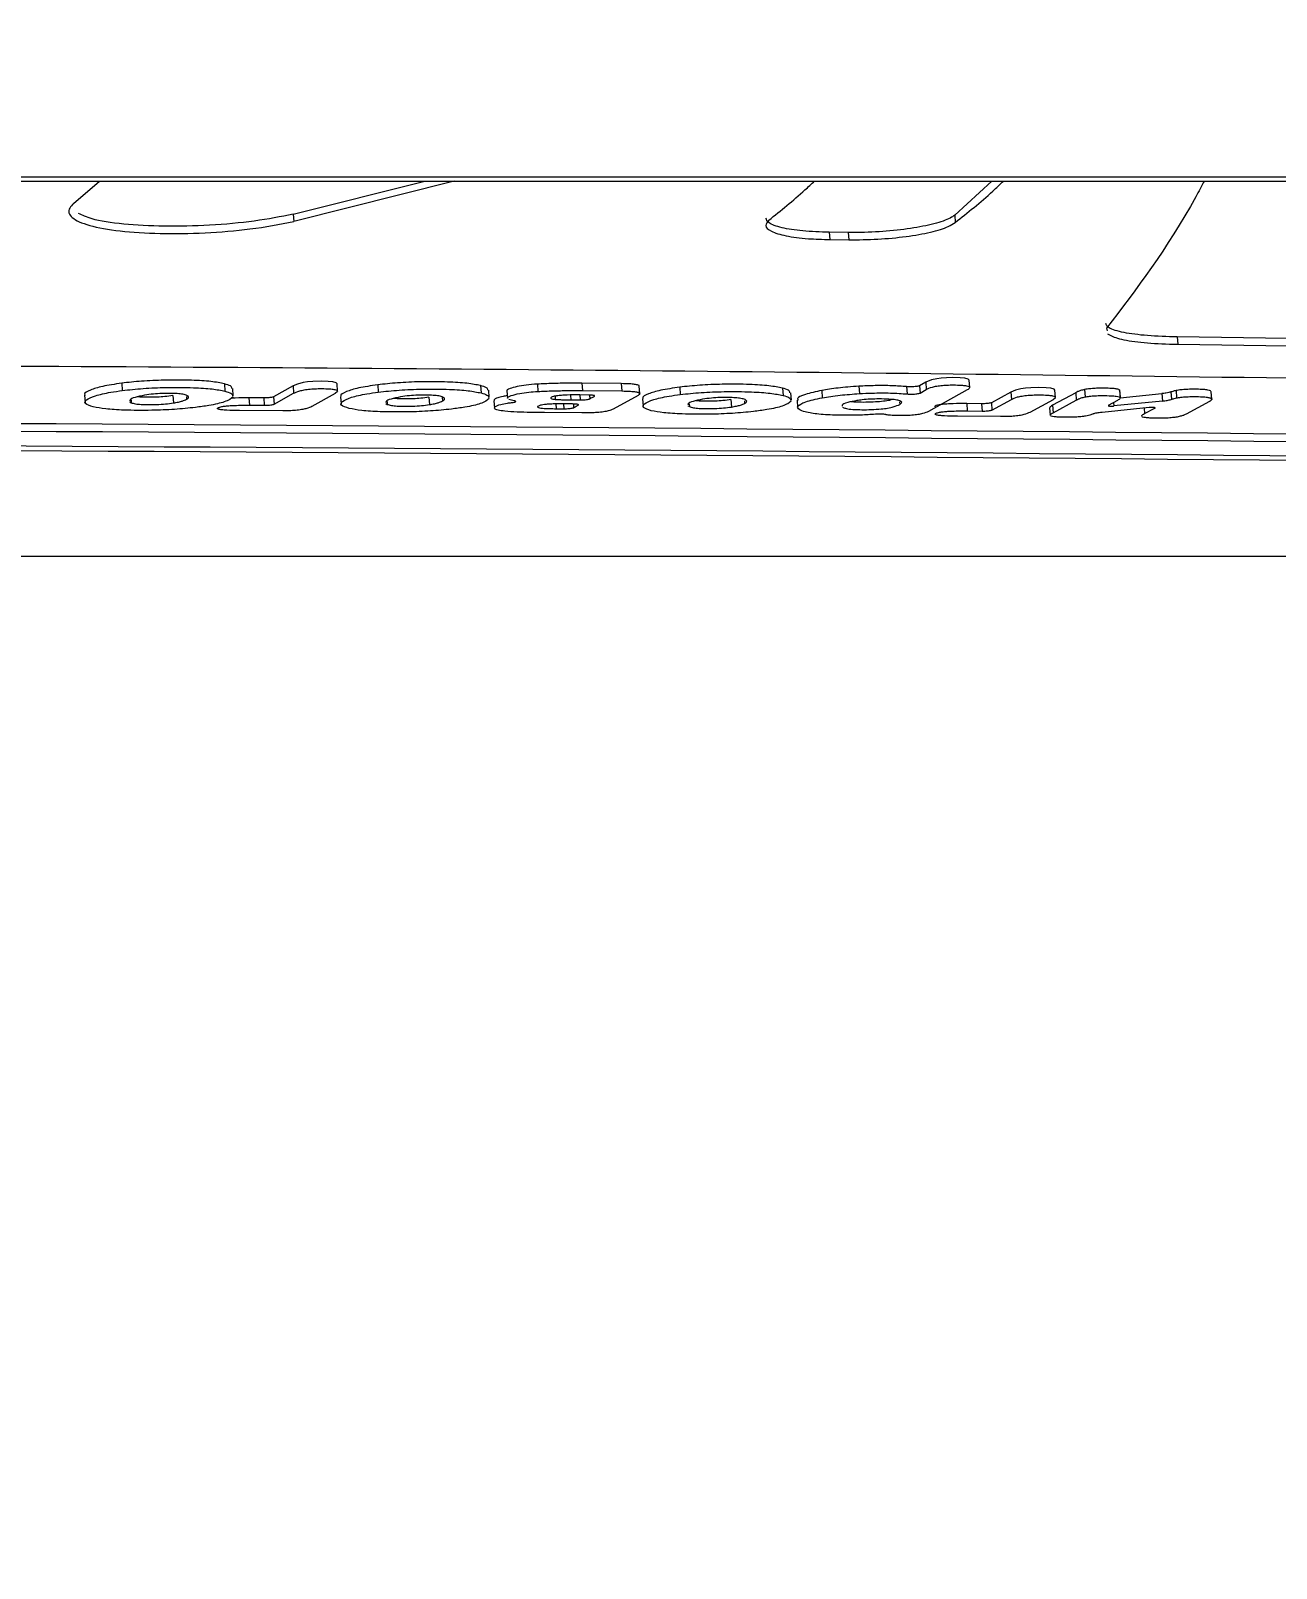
# Model space of a CAD drawing. Header units: millimetres. Extents: x -8327 to 9087, y -6583 to 5996.
# Drawn here: x 5978.94 to 6011.93, y -180.87 to -140.16 of the extents above; entities that cross this region are included whole.
import ezdxf

# ---------------------------------------------------------------- set-up
doc = ezdxf.new("R2010")
doc.units = ezdxf.units.MM
for name, color, linetype in [('DIKOM_ОБЪЕКТ', 7, 'Continuous'), ('DIKOM_РАЗМЕР_ЗОНА', 7, 'Continuous'), ('DIKOM_РАЗМЕР_ОБЪЕКТА', 7, 'Continuous')]:
    doc.layers.add(name, color=color, linetype=linetype)
doc.styles.add('style1', font='arial.ttf', dxfattribs={"width": 0.8})
doc.dimstyles.new('1-50', dxfattribs={"dimtxt": 300, "dimasz": 200, "dimexe": 100, "dimexo": 0, "dimgap": 100, "dimtad": 1, "dimtxsty": 'style1', "dimcen": 200, "dimclrd": 7, "dimclre": 7, "dimclrt": 7, "dimadec": 1, "dimazin": 2, "dimtfac": 1, "dimtmove": 0, "dimatfit": 2, "dimfxl": 0, "dimlwd": 25, "dimlwe": 18, "dimarcsym": 0})

# ---------------------------------------------------------------- blocks, each defined once
blk = doc.blocks.new('*D9')
at = {"layer": 'Defpoints', "color": 0, "transparency": 16777216}
for p in [(7087.366, 843.902), (-4957.594, 227.929), (7087.366, -4838.641)]:
    blk.add_point(p, dxfattribs=at)
at = {"layer": 'DIKOM_РАЗМЕР_ОБЪЕКТА', "color": 7, "lineweight": 18, "transparency": 16777216}
for p, q in [((7087.366, 843.902), (7087.366, -4938.641)), ((-4957.594, 227.929), (-4957.594, -4938.641))]:
    blk.add_line(p, q, dxfattribs=at)
at = {"layer": 'DIKOM_РАЗМЕР_ОБЪЕКТА', "color": 7, "lineweight": 25, "transparency": 16777216}
blk.add_line((-4757.594, -4838.641), (6887.366, -4838.641), dxfattribs=at)
at = {"layer": 'DIKOM_РАЗМЕР_ОБЪЕКТА', "color": 7, "transparency": 16777216}
for points in [[(-4757.594, -4805.308), (-4757.594, -4871.975), (-4957.594, -4838.641)], [(6887.366, -4805.308), (6887.366, -4871.975), (7087.366, -4838.641)]]:
    blk.add_solid(points, dxfattribs=at)
at = {"layer": 'DIKOM_РАЗМЕР_ОБЪЕКТА', "color": 7, "transparency": 16777216, "insert": (4098.945, -4585.469), "char_height": 300, "attachment_point": 5, "style": 'style1'}
blk.add_mtext('12040', dxfattribs=at)
blk = doc.blocks.new('*D12')
at = {"layer": 'Defpoints', "color": 0, "transparency": 16777216}
for p in [(-6501.585, 227.929), (9087.366, 227.928), (9087.366, -6483.303)]:
    blk.add_point(p, dxfattribs=at)
at = {"layer": 'DIKOM_РАЗМЕР_ЗОНА', "color": 7, "lineweight": 18, "transparency": 16777216}
for p, q in [((-6501.585, 227.929), (-6501.585, -6583.303)), ((9087.366, 227.928), (9087.366, -6583.303))]:
    blk.add_line(p, q, dxfattribs=at)
at = {"layer": 'DIKOM_РАЗМЕР_ЗОНА', "color": 7, "lineweight": 25, "transparency": 16777216}
blk.add_line((-6301.585, -6483.303), (8887.366, -6483.303), dxfattribs=at)
at = {"layer": 'DIKOM_РАЗМЕР_ЗОНА', "color": 7, "transparency": 16777216}
for points in [[(-6301.585, -6449.97), (-6301.585, -6516.637), (-6501.585, -6483.303)], [(8887.366, -6449.97), (8887.366, -6516.637), (9087.366, -6483.303)]]:
    blk.add_solid(points, dxfattribs=at)
at = {"layer": 'DIKOM_РАЗМЕР_ЗОНА', "color": 7, "transparency": 16777216, "insert": (2981.198, -6230.131), "char_height": 300, "attachment_point": 5, "style": 'style1'}
blk.add_mtext('15500', dxfattribs=at)

msp = doc.modelspace()

# ---------------------------------------------------------------- linework, layer by layer
at = {"layer": 'DIKOM_ОБЪЕКТ', "color": 7, "linetype": 'Continuous', "lineweight": 15}
for p, q in [((5959.752, -144.023), (6024.893, -144.023)), ((5959.603, -144.137), (6024.794, -144.137)), ((5980.074, -144.733), (5980.763, -144.137)), ((5985.891, -145.017), (5989.375, -144.137)), ((5990.155, -144.137), (5985.905, -145.21)), ((6004.396, -144.137), (6003.415, -145.043)), ((5985.891, -145.017), (5985.905, -145.21)), ((6003.415, -145.043), (6003.429, -145.236)), ((6000.595, -145.501), (6000.094, -145.495)), ((6000.094, -145.495), (6000.108, -145.688)), ((6000.108, -145.688), (6000.609, -145.694)), ((6000.595, -145.501), (6000.609, -145.694)), ((6007.439, -148.035), (6007.451, -148.102)), ((6020.381, -148.42), (6009.313, -148.266)), ((6009.313, -148.266), (6009.327, -148.46)), ((6009.327, -148.46), (6020.395, -148.614)), ((6003.812, -149.607), (6003.798, -149.413)), ((5980.364, -149.807), (5980.378, -150.001)), ((5981.35, -149.491), (5981.364, -149.685)), ((5982.705, -149.82), (5982.718, -150.015)), ((5984.072, -149.508), (5984.085, -149.703)), ((5984.304, -149.824), (5984.29, -149.629)), ((5985.89, -149.564), (5985.371, -149.853)), ((5985.386, -150.047), (5985.904, -149.759)), ((5985.89, -149.564), (5985.904, -149.759)), ((5987.005, -149.766), (5986.39, -150.107)), ((5987.068, -149.713), (5987.005, -149.766)), ((5987.069, -149.702), (5987.055, -149.508)), ((5988.132, -149.534), (5988.146, -149.728)), ((5990.854, -149.555), (5990.868, -149.749)), ((5991.086, -149.87), (5991.072, -149.675)), ((5991.552, -149.696), (5991.566, -149.89)), ((5992.36, -149.515), (5992.373, -149.71)), ((5993.239, -149.805), (5993.248, -149.932)), ((5993.723, -149.804), (5993.481, -149.802)), ((5993.481, -149.802), (5993.491, -149.934)), ((5994.582, -149.503), (5993.542, -149.494)), ((5993.542, -149.494), (5993.556, -149.689)), ((5993.556, -149.689), (5994.596, -149.697)), ((5993.742, -149.804), (5993.749, -149.904)), ((5993.869, -149.826), (5993.87, -149.837)), ((5995.027, -149.815), (5994.366, -150.179)), ((5994.582, -149.503), (5994.596, -149.697)), ((5995.075, -149.766), (5995.061, -149.572)), ((5996.133, -149.597), (5996.147, -149.791)), ((5998.855, -149.622), (5998.869, -149.816)), ((5999.088, -149.937), (5999.074, -149.742)), ((5999.894, -149.683), (5999.908, -149.878)), ((6000.878, -149.573), (6000.892, -149.767)), ((6002.141, -149.582), (6002.155, -149.777)), ((6002.651, -149.464), (6002.486, -149.557)), ((6002.486, -149.557), (6002.5, -149.752)), ((6002.5, -149.752), (6002.664, -149.658)), ((6002.651, -149.464), (6002.664, -149.658)), ((6003.749, -149.671), (6002.721, -150.239)), ((6004.905, -149.725), (6004.386, -150.008)), ((6004.905, -149.725), (6004.919, -149.92)), ((6006.623, -149.743), (6006.007, -150.077)), ((6006.085, -149.868), (6006.071, -149.674)), ((6006.623, -149.743), (6006.636, -149.938)), ((6006.858, -149.659), (6006.872, -149.854)), ((6007.785, -149.683), (6007.783, -149.669)), ((6007.783, -149.669), (6007.797, -149.864)), ((6007.805, -149.877), (6007.791, -149.683)), ((6007.799, -149.882), (6008.903, -149.768)), ((6008.903, -149.768), (6008.917, -149.963)), ((6009.145, -149.724), (6009.159, -149.918)), ((6009.279, -149.686), (6009.292, -149.88)), ((6010.226, -149.915), (6010.212, -149.72)), ((5981.564, -149.986), (5981.603, -150.009)), ((5981.597, -149.931), (5981.603, -150.009)), ((5983.062, -149.845), (5983.067, -149.918)), ((5984.298, -149.851), (5984.214, -149.923)), ((5985.614, -150.223), (5984.471, -150.216)), ((5985.113, -149.882), (5984.72, -149.879)), ((5984.72, -149.879), (5984.734, -150.074)), ((5984.734, -150.074), (5985.127, -150.076)), ((5985.113, -149.882), (5985.127, -150.076)), ((5985.371, -149.853), (5985.386, -150.047)), ((5987.146, -149.848), (5987.16, -150.042)), ((5988.346, -150.029), (5988.385, -150.051)), ((5988.379, -149.973), (5988.385, -150.051)), ((5989.487, -149.864), (5989.5, -150.059)), ((5989.842, -149.867), (5989.849, -149.962)), ((5991.08, -149.898), (5990.996, -149.969)), ((5991.207, -149.956), (5991.221, -150.15)), ((5991.75, -149.959), (5991.604, -149.923)), ((5992.828, -149.835), (5992.834, -149.919)), ((5992.852, -150.041), (5992.861, -150.167)), ((5992.861, -150.167), (5993.061, -150.168)), ((5993.294, -150.042), (5993.052, -150.04)), ((5993.052, -150.04), (5993.061, -150.168)), ((5993.248, -149.932), (5993.491, -149.934)), ((5993.313, -150.043), (5993.32, -150.14)), ((5993.44, -150.063), (5993.441, -150.074)), ((5995.147, -149.907), (5995.16, -150.102)), ((5996.348, -150.09), (5996.386, -150.112)), ((5996.38, -150.035), (5996.386, -150.112)), ((5997.488, -149.927), (5997.502, -150.122)), ((5997.846, -149.954), (5997.851, -150.027)), ((5999.082, -149.964), (5998.998, -150.035)), ((5999.24, -149.944), (5999.254, -150.137)), ((6000.442, -150.125), (6000.478, -150.142)), ((6001.955, -149.988), (6001.96, -150.052)), ((6004.127, -150.036), (6003.734, -150.032)), ((6003.734, -150.032), (6003.749, -150.226)), ((6003.749, -150.226), (6004.141, -150.23)), ((6004.127, -150.036), (6004.141, -150.23)), ((6004.386, -150.008), (6004.4, -150.202)), ((6004.4, -150.202), (6004.919, -149.92)), ((6006.02, -149.931), (6005.405, -150.265)), ((6005.927, -150.146), (6005.941, -150.34)), ((6006.007, -150.077), (6006.021, -150.272)), ((6006.083, -149.879), (6006.02, -149.931)), ((6006.021, -150.272), (6006.636, -149.938)), ((6008.571, -150.137), (6007.318, -150.263)), ((6007.725, -149.95), (6007.484, -150.082)), ((6007.621, -150.007), (6007.628, -150.095)), ((6008.917, -149.963), (6007.628, -150.095)), ((6007.797, -149.864), (6007.799, -149.878)), ((6008.434, -150.151), (6008.444, -150.297)), ((6008.444, -150.297), (6008.72, -150.15)), ((6008.72, -150.143), (6008.72, -150.15)), ((6010.162, -149.977), (6009.547, -150.309)), ((5993.54, -150.279), (5992.547, -150.271)), ((6004.629, -150.377), (6003.486, -150.365)), ((5854.994, -154.072), (6093.039, -154.072))]:
    msp.add_line(p, q, dxfattribs=at)
at = {"layer": 'DIKOM_ОБЪЕКТ', "color": 7, "linetype": 'Continuous', "lineweight": 15, "flags": 128}
for points in [[(6003.797, -149.413), (6003.798, -149.412), (6003.772, -149.384), (6003.686, -149.361), (6003.56, -149.348), (6003.365, -149.343), (6003.195, -149.346), (6003.056, -149.356), (6002.938, -149.372), (6002.798, -149.403), (6002.651, -149.464), (6002.651, -149.464)], [(5987.055, -149.508), (5987.055, -149.507), (5987.03, -149.48), (5986.945, -149.457), (5986.821, -149.445), (5986.63, -149.441), (5986.416, -149.447), (5986.274, -149.459), (5986.156, -149.477), (5986.009, -149.513), (5985.89, -149.564), (5985.89, -149.564)], [(6006.07, -149.674), (6006.07, -149.673), (6006.046, -149.647), (6005.961, -149.624), (6005.836, -149.612), (6005.646, -149.606), (6005.432, -149.611), (6005.29, -149.623), (6005.171, -149.64), (6005.025, -149.675), (6004.905, -149.725), (6004.905, -149.725)]]:
    msp.add_lwpolyline(points, dxfattribs=at)
at = {"layer": 'DIKOM_ОБЪЕКТ', "color": 7, "linetype": 'Continuous', "lineweight": 15}
for points, knots in [([(5998.491, -145.176), (5998.811, -144.918), (5999.217, -144.591), (5999.619, -144.216), (5999.703, -144.137)], [0, 0, 0, 0, 0.789872, 1, 1, 1, 1]), ([(6003.429, -145.236), (6003.761, -144.972), (6004.189, -144.632), (6004.612, -144.228), (6004.706, -144.137)], [0, 0, 0, 0, 0.7770383, 1, 1, 1, 1]), ([(6010.028, -144.137), (6009.953, -144.277), (6009.108, -145.847), (6008.234, -146.992), (6007.439, -148.035)], [0, 0, 0, 0, 0.088822, 1, 1, 1, 1]), ([(5980.074, -144.733), (5980.035, -144.773), (5979.908, -144.902), (5979.976, -145.111), (5980.444, -145.324), (5981.267, -145.472), (5982.346, -145.54), (5983.554, -145.521), (5984.827, -145.419), (5985.533, -145.282), (5985.905, -145.21)], [0, 0, 0, 0, 0.059756, 0.192139, 0.32451, 0.4568, 0.588907, 0.720943, 0.852949, 1, 1, 1, 1]), ([(5985.891, -145.017), (5985.56, -145.082), (5984.897, -145.212), (5983.679, -145.32), (5982.459, -145.349), (5981.37, -145.289), (5980.562, -145.168), (5980.31, -145.046), (5980.205, -144.995)], [0, 0, 0, 0, 0.1752281, 0.3504584, 0.5255924, 0.7005213, 0.8753585, 1, 1, 1, 1]), ([(5998.491, -145.176), (5998.451, -145.224), (5998.365, -145.327), (5998.522, -145.473), (5998.917, -145.594), (5999.475, -145.67), (5999.913, -145.682), (6000.108, -145.688)], [0, 0, 0, 0, 0.184219, 0.399205, 0.614023, 0.828486, 1, 1, 1, 1]), ([(6000.094, -145.495), (5999.851, -145.487), (5999.366, -145.47), (5998.812, -145.38), (5998.458, -145.26), (5998.429, -145.162), (5998.416, -145.118)], [0, 0, 0, 0, 0.260782, 0.521551, 0.782418, 1, 1, 1, 1]), ([(6003.415, -145.043), (6003.389, -145.062), (6003.287, -145.135), (6002.962, -145.258), (6002.354, -145.388), (6001.613, -145.474), (6001.003, -145.503), (6000.674, -145.501), (6000.595, -145.501)], [0, 0, 0, 0, 0.073204, 0.288004, 0.502989, 0.718021, 0.932627, 1, 1, 1, 1]), ([(6000.609, -145.694), (6000.865, -145.692), (6001.377, -145.687), (6002.145, -145.613), (6002.799, -145.497), (6003.235, -145.364), (6003.374, -145.273), (6003.429, -145.236)], [0, 0, 0, 0, 0.214419, 0.4288, 0.643411, 0.858286, 1, 1, 1, 1]), ([(6009.313, -148.266), (6009.04, -148.258), (6008.492, -148.241), (6007.867, -148.155), (6007.468, -148.042), (6007.435, -147.95), (6007.42, -147.908)], [0, 0, 0, 0, 0.259933, 0.519858, 0.780123, 1, 1, 1, 1]), ([(6007.466, -148.185), (6007.553, -148.23), (6007.725, -148.321), (6008.32, -148.414), (6008.899, -148.453), (6009.252, -148.459), (6009.327, -148.46)], [0, 0, 0, 0, 0.306782, 0.612832, 0.917635, 1, 1, 1, 1]), ([(5881.483, -149.618), (5894.095, -149.439), (5919.317, -149.079), (5957.187, -148.931), (5995.082, -149.09), (6020.363, -149.457), (6033.004, -149.64)], [0, 0, 0, 0, 0.249963, 0.499928, 0.749964, 1, 1, 1, 1]), ([(5984.072, -149.508), (5983.962, -149.486), (5983.743, -149.442), (5983.171, -149.407), (5982.529, -149.405), (5981.871, -149.433), (5981.521, -149.472), (5981.35, -149.491)], [0, 0, 0, 0, 0.194452, 0.38938, 0.627807, 0.817922, 1, 1, 1, 1]), ([(5981.35, -149.491), (5981.169, -149.518), (5980.806, -149.573), (5980.501, -149.676), (5980.339, -149.757), (5980.377, -149.798), (5980.384, -149.805)], [0, 0, 0, 0, 0.3007773, 0.6009187, 0.9292253, 1, 1, 1, 1]), ([(5980.592, -150.119), (5980.509, -150.091), (5980.342, -150.036), (5980.395, -149.931), (5980.614, -149.827), (5980.973, -149.741), (5981.261, -149.7), (5981.364, -149.685)], [0, 0, 0, 0, 0.216106, 0.431901, 0.666885, 0.88057, 1, 1, 1, 1]), ([(5981.364, -149.685), (5981.545, -149.665), (5981.907, -149.625), (5982.58, -149.598), (5983.218, -149.603), (5983.771, -149.638), (5983.981, -149.681), (5984.085, -149.703)], [0, 0, 0, 0, 0.191901, 0.384175, 0.623264, 0.813407, 1, 1, 1, 1]), ([(5981.955, -149.809), (5981.864, -149.828), (5981.682, -149.866), (5981.56, -149.921), (5981.565, -149.952), (5981.567, -149.964)], [0, 0, 0, 0, 0.392116, 0.78147, 1, 1, 1, 1]), ([(5982.705, -149.82), (5982.636, -149.83), (5982.512, -149.848), (5982.287, -149.863), (5982.071, -149.866), (5981.886, -149.863), (5981.805, -149.854), (5981.777, -149.85)], [0, 0, 0, 0, 0.247881, 0.452043, 0.655999, 0.879835, 1, 1, 1, 1]), ([(5983.077, -149.815), (5983.046, -149.804), (5982.991, -149.785), (5982.828, -149.766), (5982.635, -149.76), (5982.414, -149.762), (5982.165, -149.777), (5982.029, -149.798), (5981.955, -149.809)], [0, 0, 0, 0, 0.185493, 0.331912, 0.478235, 0.634692, 0.802246, 1, 1, 1, 1]), ([(5983.067, -149.918), (5983.082, -149.908), (5983.112, -149.889), (5983.132, -149.854), (5983.098, -149.83), (5983.077, -149.815)], [0, 0, 0, 0, 0.273221, 0.54655, 1, 1, 1, 1]), ([(5984.263, -149.631), (5984.263, -149.608), (5984.263, -149.563), (5984.134, -149.526), (5984.072, -149.508)], [0, 0, 0, 0, 0.520301, 1, 1, 1, 1]), ([(5984.085, -149.703), (5984.146, -149.72), (5984.275, -149.757), (5984.28, -149.802), (5984.282, -149.826)], [0, 0, 0, 0, 0.473727, 1, 1, 1, 1]), ([(5985.904, -149.759), (5985.948, -149.737), (5986.012, -149.705), (5986.178, -149.667), (5986.331, -149.647), (5986.518, -149.635), (5986.71, -149.634), (5986.884, -149.641), (5986.998, -149.657), (5987.06, -149.677), (5987.061, -149.693), (5987.062, -149.702)], [0, 0, 0, 0, 0.232126, 0.332358, 0.433652, 0.521698, 0.629124, 0.742085, 0.823154, 0.903829, 1, 1, 1, 1]), ([(5988.132, -149.534), (5987.951, -149.561), (5987.589, -149.614), (5987.282, -149.717), (5987.122, -149.797), (5987.159, -149.838), (5987.166, -149.846)], [0, 0, 0, 0, 0.300801, 0.601022, 0.929411, 1, 1, 1, 1]), ([(5987.374, -150.159), (5987.291, -150.132), (5987.124, -150.076), (5987.176, -149.972), (5987.397, -149.868), (5987.755, -149.783), (5988.043, -149.743), (5988.146, -149.728)], [0, 0, 0, 0, 0.216071, 0.431827, 0.666845, 0.880566, 1, 1, 1, 1]), ([(5990.854, -149.555), (5990.745, -149.533), (5990.526, -149.488), (5989.954, -149.453), (5989.312, -149.449), (5988.653, -149.476), (5988.303, -149.515), (5988.132, -149.534)], [0, 0, 0, 0, 0.194389, 0.389283, 0.627681, 0.817922, 1, 1, 1, 1]), ([(5988.146, -149.728), (5988.327, -149.708), (5988.69, -149.669), (5989.363, -149.643), (5990, -149.648), (5990.554, -149.685), (5990.764, -149.728), (5990.868, -149.749)], [0, 0, 0, 0, 0.191894, 0.384293, 0.623348, 0.813443, 1, 1, 1, 1]), ([(5989.859, -149.86), (5989.828, -149.849), (5989.773, -149.83), (5989.61, -149.811), (5989.417, -149.804), (5989.196, -149.806), (5988.947, -149.821), (5988.811, -149.841), (5988.737, -149.852)], [0, 0, 0, 0, 0.185619, 0.331999, 0.478273, 0.634375, 0.802232, 1, 1, 1, 1]), ([(5991.045, -149.678), (5991.045, -149.654), (5991.046, -149.61), (5990.916, -149.573), (5990.854, -149.555)], [0, 0, 0, 0, 0.520284, 1, 1, 1, 1]), ([(5990.868, -149.749), (5990.929, -149.767), (5991.058, -149.804), (5991.062, -149.849), (5991.064, -149.872)], [0, 0, 0, 0, 0.473734, 1, 1, 1, 1]), ([(5991.562, -149.826), (5991.524, -149.83), (5991.414, -149.845), (5991.28, -149.883), (5991.203, -149.923), (5991.217, -149.949), (5991.221, -149.955)], [0, 0, 0, 0, 0.141171, 0.416745, 0.853061, 1, 1, 1, 1]), ([(5992.36, -149.515), (5992.258, -149.523), (5992.055, -149.538), (5991.792, -149.581), (5991.631, -149.634), (5991.529, -149.676), (5991.554, -149.695), (5991.555, -149.695)], [0, 0, 0, 0, 0.220074, 0.440825, 0.708706, 0.988395, 1, 1, 1, 1]), ([(5991.578, -149.889), (5991.574, -149.886), (5991.553, -149.864), (5991.667, -149.819), (5991.847, -149.766), (5992.115, -149.729), (5992.292, -149.716), (5992.373, -149.71)], [0, 0, 0, 0, 0.055868, 0.325419, 0.614944, 0.824385, 1, 1, 1, 1]), ([(5993.542, -149.494), (5993.414, -149.494), (5993.159, -149.492), (5992.762, -149.496), (5992.495, -149.509), (5992.36, -149.515)], [0, 0, 0, 0, 0.329107, 0.659817, 1, 1, 1, 1]), ([(5992.373, -149.71), (5992.506, -149.703), (5992.771, -149.691), (5993.168, -149.687), (5993.426, -149.688), (5993.556, -149.689)], [0, 0, 0, 0, 0.332908, 0.664171, 1, 1, 1, 1]), ([(5993.481, -149.802), (5993.369, -149.802), (5993.211, -149.802), (5993, -149.812), (5992.87, -149.825), (5992.773, -149.844), (5992.724, -149.866), (5992.706, -149.887), (5992.737, -149.905), (5992.788, -149.914), (5992.825, -149.918), (5992.834, -149.919)], [0, 0, 0, 0, 0.2526314, 0.3602058, 0.469262, 0.5645193, 0.6788266, 0.801753, 0.8871561, 0.9728459, 1, 1, 1, 1]), ([(5993.87, -149.837), (5993.87, -149.837), (5993.876, -149.833), (5993.881, -149.826), (5993.861, -149.816), (5993.82, -149.809), (5993.77, -149.805), (5993.735, -149.804), (5993.723, -149.804)], [0, 0, 0, 0, 0.018083, 0.2348289, 0.4514052, 0.6669046, 0.8809465, 1, 1, 1, 1]), ([(5995.059, -149.572), (5995.06, -149.571), (5995.069, -149.561), (5995.036, -149.542), (5994.948, -149.521), (5994.789, -149.507), (5994.659, -149.504), (5994.582, -149.503)], [0, 0, 0, 0, 0.017769, 0.254642, 0.493712, 0.70106, 1, 1, 1, 1]), ([(5994.596, -149.697), (5994.676, -149.699), (5994.813, -149.701), (5994.968, -149.716), (5995.058, -149.738), (5995.09, -149.772), (5995.051, -149.799), (5995.027, -149.815)], [0, 0, 0, 0, 0.222485, 0.376949, 0.532146, 0.718546, 1, 1, 1, 1]), ([(5996.133, -149.597), (5995.952, -149.623), (5995.59, -149.676), (5995.283, -149.778), (5995.122, -149.857), (5995.16, -149.898), (5995.167, -149.905)], [0, 0, 0, 0, 0.300821, 0.601186, 0.929645, 1, 1, 1, 1]), ([(5995.376, -150.219), (5995.292, -150.191), (5995.126, -150.136), (5995.178, -150.032), (5995.397, -149.929), (5995.756, -149.844), (5996.044, -149.805), (5996.147, -149.791)], [0, 0, 0, 0, 0.2160256, 0.4317533, 0.6667257, 0.8805702, 1, 1, 1, 1]), ([(5998.855, -149.622), (5998.746, -149.6), (5998.528, -149.555), (5997.955, -149.519), (5997.314, -149.514), (5996.655, -149.54), (5996.305, -149.578), (5996.133, -149.597)], [0, 0, 0, 0, 0.194282, 0.38915, 0.627534, 0.817767, 1, 1, 1, 1]), ([(5996.147, -149.791), (5996.328, -149.772), (5996.691, -149.733), (5997.364, -149.708), (5998.001, -149.715), (5998.555, -149.752), (5998.765, -149.795), (5998.869, -149.816)], [0, 0, 0, 0, 0.191908, 0.384308, 0.623354, 0.81344, 1, 1, 1, 1]), ([(5999.047, -149.745), (5999.047, -149.721), (5999.047, -149.677), (5998.918, -149.64), (5998.855, -149.622)], [0, 0, 0, 0, 0.520262, 1, 1, 1, 1]), ([(5998.869, -149.816), (5998.93, -149.834), (5999.059, -149.871), (5999.064, -149.915), (5999.066, -149.939)], [0, 0, 0, 0, 0.473821, 1, 1, 1, 1]), ([(5999.894, -149.683), (5999.737, -149.718), (5999.423, -149.786), (5999.232, -149.879), (5999.261, -149.928), (5999.269, -149.941)], [0, 0, 0, 0, 0.420613, 0.839915, 1, 1, 1, 1]), ([(6000.878, -149.573), (6000.78, -149.579), (6000.587, -149.592), (6000.239, -149.627), (6000.031, -149.661), (5999.894, -149.683)], [0, 0, 0, 0, 0.264552, 0.517846, 1, 1, 1, 1]), ([(5999.908, -149.878), (5999.98, -149.865), (6000.124, -149.841), (6000.444, -149.8), (6000.716, -149.78), (6000.892, -149.767)], [0, 0, 0, 0, 0.264189, 0.52633, 1, 1, 1, 1]), ([(6002.141, -149.582), (6002.017, -149.573), (6001.768, -149.554), (6001.316, -149.552), (6001.021, -149.566), (6000.878, -149.573)], [0, 0, 0, 0, 0.340605, 0.68, 1, 1, 1, 1]), ([(6000.892, -149.767), (6001.002, -149.762), (6001.277, -149.748), (6001.736, -149.746), (6002.013, -149.766), (6002.155, -149.777)], [0, 0, 0, 0, 0.2481098, 0.6166712, 1, 1, 1, 1]), ([(6002.486, -149.557), (6002.483, -149.559), (6002.473, -149.564), (6002.444, -149.571), (6002.396, -149.578), (6002.338, -149.584), (6002.267, -149.587), (6002.197, -149.587), (6002.16, -149.584), (6002.141, -149.582)], [0, 0, 0, 0, 0.074074, 0.240718, 0.346341, 0.511579, 0.67578, 0.839608, 1, 1, 1, 1]), ([(6002.155, -149.777), (6002.174, -149.778), (6002.212, -149.781), (6002.282, -149.782), (6002.353, -149.778), (6002.419, -149.772), (6002.469, -149.763), (6002.494, -149.756), (6002.499, -149.752), (6002.5, -149.752)], [0, 0, 0, 0, 0.162968, 0.326591, 0.490886, 0.655201, 0.8199, 0.985954, 1, 1, 1, 1]), ([(6002.664, -149.658), (6002.709, -149.636), (6002.771, -149.605), (6002.934, -149.567), (6003.081, -149.548), (6003.261, -149.537), (6003.446, -149.537), (6003.614, -149.543), (6003.732, -149.559), (6003.805, -149.582), (6003.824, -149.621), (6003.777, -149.652), (6003.749, -149.671)], [0, 0, 0, 0, 0.190771, 0.27021, 0.350532, 0.421097, 0.505034, 0.593692, 0.661162, 0.72844, 0.835284, 1, 1, 1, 1]), ([(6004.919, -149.92), (6004.963, -149.898), (6005.027, -149.867), (6005.193, -149.831), (6005.346, -149.811), (6005.534, -149.8), (6005.726, -149.8), (6005.9, -149.807), (6006.013, -149.823), (6006.076, -149.844), (6006.077, -149.86), (6006.077, -149.869)], [0, 0, 0, 0, 0.23232, 0.3325, 0.433757, 0.522023, 0.629421, 0.74239, 0.823266, 0.904049, 1, 1, 1, 1]), ([(6006.858, -149.659), (6006.82, -149.668), (6006.746, -149.686), (6006.678, -149.715), (6006.641, -149.734), (6006.623, -149.743)], [0, 0, 0, 0, 0.342389, 0.669609, 1, 1, 1, 1]), ([(6007.783, -149.669), (6007.77, -149.663), (6007.744, -149.649), (6007.636, -149.634), (6007.458, -149.624), (6007.256, -149.623), (6007.06, -149.632), (6006.937, -149.645), (6006.88, -149.655), (6006.858, -149.659)], [0, 0, 0, 0, 0.129705, 0.26023, 0.414655, 0.653558, 0.78518, 0.917878, 1, 1, 1, 1]), ([(6006.872, -149.854), (6006.908, -149.847), (6006.98, -149.835), (6007.137, -149.822), (6007.341, -149.817), (6007.54, -149.821), (6007.697, -149.833), (6007.77, -149.848), (6007.789, -149.859), (6007.797, -149.864)], [0, 0, 0, 0, 0.129868, 0.260132, 0.415771, 0.654325, 0.785691, 0.917786, 1, 1, 1, 1]), ([(6009.145, -149.724), (6009.127, -149.729), (6009.093, -149.74), (6009.011, -149.756), (6008.941, -149.764), (6008.903, -149.768)], [0, 0, 0, 0, 0.322766, 0.634139, 1, 1, 1, 1]), ([(6009.279, -149.686), (6009.262, -149.69), (6009.229, -149.697), (6009.185, -149.709), (6009.16, -149.718), (6009.145, -149.724)], [0, 0, 0, 0, 0.298868, 0.596469, 1, 1, 1, 1]), ([(6010.21, -149.72), (6010.207, -149.712), (6010.201, -149.695), (6010.131, -149.673), (6010.005, -149.657), (6009.83, -149.651), (6009.649, -149.651), (6009.479, -149.659), (6009.357, -149.672), (6009.3, -149.682), (6009.279, -149.686)], [0, 0, 0, 0, 0.140092, 0.268415, 0.397271, 0.5439, 0.695786, 0.812211, 0.929174, 1, 1, 1, 1]), ([(5983.3, -150.133), (5983.12, -150.152), (5982.76, -150.19), (5982.086, -150.215), (5981.451, -150.21), (5980.899, -150.178), (5980.693, -150.138), (5980.592, -150.119)], [0, 0, 0, 0, 0.192151, 0.38456, 0.628125, 0.816663, 1, 1, 1, 1]), ([(5981.603, -150.009), (5981.635, -150.019), (5981.693, -150.038), (5981.858, -150.055), (5982.054, -150.061), (5982.279, -150.058), (5982.521, -150.043), (5982.652, -150.024), (5982.718, -150.015)], [0, 0, 0, 0, 0.185453, 0.334828, 0.483887, 0.645406, 0.819781, 1, 1, 1, 1]), ([(5982.718, -150.015), (5982.764, -150.007), (5982.855, -149.991), (5982.981, -149.958), (5983.034, -149.933), (5983.067, -149.918)], [0, 0, 0, 0, 0.278656, 0.554033, 1, 1, 1, 1]), ([(5984.214, -149.923), (5984.169, -149.944), (5984.049, -150), (5983.738, -150.075), (5983.422, -150.117), (5983.3, -150.133)], [0, 0, 0, 0, 0.27279, 0.718428, 1, 1, 1, 1]), ([(5984.471, -150.216), (5984.354, -150.215), (5984.184, -150.212), (5983.996, -150.199), (5983.903, -150.183), (5983.874, -150.161), (5983.905, -150.137), (5983.98, -150.113), (5984.096, -150.095), (5984.249, -150.082), (5984.47, -150.074), (5984.638, -150.074), (5984.734, -150.074)], [0, 0, 0, 0, 0.18417, 0.267193, 0.3513, 0.423653, 0.513111, 0.607197, 0.673381, 0.739535, 0.85073, 1, 1, 1, 1]), ([(5984.72, -149.879), (5984.599, -149.879), (5984.444, -149.878), (5984.288, -149.887), (5984.253, -149.889)], [0, 0, 0, 0, 0.776763, 1, 1, 1, 1]), ([(5985.371, -149.853), (5985.371, -149.853), (5985.366, -149.856), (5985.343, -149.863), (5985.299, -149.871), (5985.244, -149.877), (5985.182, -149.881), (5985.136, -149.882), (5985.113, -149.882)], [0, 0, 0, 0, 0.006382, 0.223332, 0.439224, 0.576684, 0.790697, 1, 1, 1, 1]), ([(5985.127, -150.076), (5985.15, -150.076), (5985.197, -150.076), (5985.266, -150.071), (5985.327, -150.064), (5985.367, -150.055), (5985.38, -150.049), (5985.386, -150.047)], [0, 0, 0, 0, 0.212002, 0.424642, 0.639246, 0.853746, 1, 1, 1, 1]), ([(5986.39, -150.107), (5986.347, -150.128), (5986.284, -150.157), (5986.119, -150.193), (5985.963, -150.212), (5985.784, -150.222), (5985.672, -150.223), (5985.614, -150.223)], [0, 0, 0, 0, 0.371325, 0.536612, 0.703732, 0.848039, 1, 1, 1, 1]), ([(5990.082, -150.177), (5989.902, -150.196), (5989.542, -150.233), (5988.868, -150.257), (5988.234, -150.252), (5987.681, -150.219), (5987.476, -150.179), (5987.374, -150.159)], [0, 0, 0, 0, 0.1921652, 0.3845772, 0.6281359, 0.8166603, 1, 1, 1, 1]), ([(5988.737, -149.852), (5988.646, -149.871), (5988.465, -149.909), (5988.342, -149.963), (5988.347, -149.995), (5988.349, -150.006)], [0, 0, 0, 0, 0.391952, 0.781525, 1, 1, 1, 1]), ([(5988.385, -150.051), (5988.417, -150.061), (5988.475, -150.08), (5988.64, -150.097), (5988.836, -150.103), (5989.061, -150.101), (5989.302, -150.086), (5989.434, -150.068), (5989.5, -150.059)], [0, 0, 0, 0, 0.1854413, 0.3348119, 0.4838749, 0.6454022, 0.8194545, 1, 1, 1, 1]), ([(5989.487, -149.864), (5989.419, -149.874), (5989.294, -149.891), (5989.069, -149.905), (5988.853, -149.909), (5988.669, -149.906), (5988.588, -149.896), (5988.561, -149.893)], [0, 0, 0, 0, 0.248533, 0.453206, 0.657668, 0.882077, 1, 1, 1, 1]), ([(5989.5, -150.059), (5989.546, -150.051), (5989.638, -150.035), (5989.763, -150.002), (5989.816, -149.977), (5989.849, -149.962)], [0, 0, 0, 0, 0.278999, 0.554046, 1, 1, 1, 1]), ([(5989.849, -149.962), (5989.864, -149.953), (5989.894, -149.934), (5989.914, -149.899), (5989.88, -149.875), (5989.859, -149.86)], [0, 0, 0, 0, 0.273211, 0.546539, 1, 1, 1, 1]), ([(5990.996, -149.969), (5990.951, -149.99), (5990.832, -150.046), (5990.521, -150.12), (5990.205, -150.161), (5990.082, -150.177)], [0, 0, 0, 0, 0.2727276, 0.7182921, 1, 1, 1, 1]), ([(5991.5, -150.234), (5991.433, -150.225), (5991.299, -150.208), (5991.206, -150.164), (5991.232, -150.111), (5991.341, -150.058), (5991.53, -150.023), (5991.641, -150.01), (5991.677, -150.006)], [0, 0, 0, 0, 0.167048, 0.334575, 0.554293, 0.786799, 0.930902, 1, 1, 1, 1]), ([(5992.547, -150.271), (5992.424, -150.27), (5992.177, -150.267), (5991.812, -150.258), (5991.605, -150.242), (5991.5, -150.234)], [0, 0, 0, 0, 0.330603, 0.659742, 1, 1, 1, 1]), ([(5991.677, -150.006), (5991.692, -150.004), (5991.728, -150), (5991.768, -149.991), (5991.791, -149.98), (5991.789, -149.97), (5991.77, -149.963), (5991.753, -149.96), (5991.75, -149.959)], [0, 0, 0, 0, 0.15323, 0.35142, 0.549635, 0.748516, 0.946876, 1, 1, 1, 1]), ([(5992.643, -150.047), (5992.609, -150.05), (5992.541, -150.056), (5992.471, -150.068), (5992.402, -150.086), (5992.36, -150.107), (5992.362, -150.129), (5992.411, -150.144), (5992.514, -150.157), (5992.668, -150.164), (5992.798, -150.166), (5992.861, -150.167)], [0, 0, 0, 0, 0.083527, 0.167457, 0.228109, 0.394509, 0.492999, 0.592142, 0.682559, 0.846547, 1, 1, 1, 1]), ([(5993.052, -150.04), (5993.007, -150.04), (5992.919, -150.04), (5992.781, -150.041), (5992.689, -150.045), (5992.643, -150.047)], [0, 0, 0, 0, 0.3345608, 0.6617325, 1, 1, 1, 1]), ([(5992.834, -149.919), (5992.878, -149.922), (5992.963, -149.927), (5993.106, -149.93), (5993.201, -149.931), (5993.248, -149.932)], [0, 0, 0, 0, 0.349017, 0.673001, 1, 1, 1, 1]), ([(5993.061, -150.168), (5993.085, -150.168), (5993.131, -150.168), (5993.201, -150.163), (5993.261, -150.156), (5993.302, -150.148), (5993.315, -150.142), (5993.32, -150.14)], [0, 0, 0, 0, 0.21192, 0.4259, 0.639165, 0.85367, 1, 1, 1, 1]), ([(5993.441, -150.074), (5993.441, -150.074), (5993.448, -150.07), (5993.451, -150.063), (5993.432, -150.054), (5993.391, -150.047), (5993.341, -150.043), (5993.307, -150.042), (5993.294, -150.042)], [0, 0, 0, 0, 0.018073, 0.234961, 0.451414, 0.667013, 0.880941, 1, 1, 1, 1]), ([(5993.32, -150.14), (5993.35, -150.123), (5993.39, -150.102), (5993.431, -150.08), (5993.441, -150.074)], [0, 0, 0, 0, 0.742804, 1, 1, 1, 1]), ([(5993.491, -149.934), (5993.514, -149.934), (5993.56, -149.933), (5993.63, -149.929), (5993.69, -149.921), (5993.731, -149.913), (5993.744, -149.907), (5993.749, -149.904)], [0, 0, 0, 0, 0.212152, 0.424986, 0.639763, 0.854467, 1, 1, 1, 1]), ([(5994.366, -150.179), (5994.33, -150.195), (5994.275, -150.22), (5994.119, -150.251), (5993.956, -150.268), (5993.754, -150.279), (5993.619, -150.279), (5993.54, -150.279)], [0, 0, 0, 0, 0.299185, 0.467688, 0.637741, 0.785688, 1, 1, 1, 1]), ([(5993.749, -149.904), (5993.762, -149.897), (5993.803, -149.875), (5993.843, -149.852), (5993.87, -149.837)], [0, 0, 0, 0, 0.3259672, 1, 1, 1, 1]), ([(5998.083, -150.241), (5997.903, -150.259), (5997.543, -150.295), (5996.869, -150.318), (5996.234, -150.312), (5995.682, -150.279), (5995.477, -150.238), (5995.376, -150.219)], [0, 0, 0, 0, 0.192168, 0.38472, 0.628257, 0.816745, 1, 1, 1, 1]), ([(5996.738, -149.915), (5996.647, -149.934), (5996.465, -149.971), (5996.344, -150.025), (5996.349, -150.056), (5996.351, -150.068)], [0, 0, 0, 0, 0.392236, 0.781749, 1, 1, 1, 1]), ([(5996.386, -150.112), (5996.418, -150.123), (5996.476, -150.141), (5996.641, -150.159), (5996.837, -150.165), (5997.062, -150.164), (5997.304, -150.149), (5997.435, -150.131), (5997.502, -150.122)], [0, 0, 0, 0, 0.185226, 0.334553, 0.4836, 0.645095, 0.819446, 1, 1, 1, 1]), ([(5997.488, -149.927), (5997.42, -149.937), (5997.296, -149.954), (5997.07, -149.968), (5996.854, -149.971), (5996.671, -149.967), (5996.591, -149.958), (5996.565, -149.955)], [0, 0, 0, 0, 0.249559, 0.455026, 0.660282, 0.885992, 1, 1, 1, 1]), ([(5997.861, -149.925), (5997.83, -149.914), (5997.774, -149.895), (5997.612, -149.876), (5997.419, -149.868), (5997.198, -149.87), (5996.948, -149.885), (5996.812, -149.904), (5996.738, -149.915)], [0, 0, 0, 0, 0.18558, 0.331701, 0.47798, 0.634065, 0.8019, 1, 1, 1, 1]), ([(5997.502, -150.122), (5997.548, -150.114), (5997.639, -150.098), (5997.764, -150.066), (5997.818, -150.042), (5997.851, -150.027)], [0, 0, 0, 0, 0.278952, 0.553904, 1, 1, 1, 1]), ([(5997.851, -150.027), (5997.866, -150.017), (5997.896, -149.998), (5997.916, -149.963), (5997.882, -149.94), (5997.861, -149.925)], [0, 0, 0, 0, 0.2730518, 0.5464493, 1, 1, 1, 1]), ([(5998.998, -150.035), (5998.952, -150.056), (5998.833, -150.111), (5998.522, -150.184), (5998.206, -150.225), (5998.083, -150.241)], [0, 0, 0, 0, 0.272671, 0.71832, 1, 1, 1, 1]), ([(5999.414, -150.242), (5999.344, -150.212), (5999.203, -150.15), (5999.313, -150.04), (5999.561, -149.946), (5999.824, -149.894), (5999.908, -149.878)], [0, 0, 0, 0, 0.274355, 0.548011, 0.855465, 1, 1, 1, 1]), ([(6000.822, -149.95), (6000.737, -149.967), (6000.543, -150.005), (6000.422, -150.059), (6000.435, -150.09), (6000.438, -150.098)], [0, 0, 0, 0, 0.371614, 0.837881, 1, 1, 1, 1]), ([(6000.478, -150.142), (6000.509, -150.152), (6000.57, -150.171), (6000.749, -150.188), (6000.966, -150.194), (6001.211, -150.191), (6001.45, -150.177), (6001.66, -150.152), (6001.839, -150.11), (6001.913, -150.075), (6001.96, -150.052)], [0, 0, 0, 0, 0.111793, 0.224602, 0.321561, 0.437412, 0.564796, 0.656798, 0.778168, 1, 1, 1, 1]), ([(6001.756, -149.923), (6001.738, -149.931), (6001.695, -149.949), (6001.532, -149.973), (6001.311, -149.991), (6001.066, -149.999), (6000.834, -149.998), (6000.714, -149.989), (6000.662, -149.985)], [0, 0, 0, 0, 0.119839, 0.292212, 0.463946, 0.65842, 0.850507, 1, 1, 1, 1]), ([(6001.958, -149.957), (6001.925, -149.948), (6001.86, -149.93), (6001.664, -149.913), (6001.43, -149.907), (6001.181, -149.913), (6000.974, -149.929), (6000.868, -149.944), (6000.822, -149.95)], [0, 0, 0, 0, 0.166788, 0.334039, 0.53734, 0.704589, 0.872785, 1, 1, 1, 1]), ([(6001.96, -150.052), (6001.975, -150.043), (6002.004, -150.024), (6002.022, -149.991), (6001.982, -149.97), (6001.958, -149.957)], [0, 0, 0, 0, 0.289079, 0.572077, 1, 1, 1, 1]), ([(6003.734, -150.032), (6003.614, -150.031), (6003.44, -150.031), (6003.206, -150.041), (6003.057, -150.055), (6002.95, -150.075), (6002.891, -150.096), (6002.892, -150.11), (6002.893, -150.116)], [0, 0, 0, 0, 0.32047, 0.4651621, 0.6111754, 0.7369023, 0.8930439, 1, 1, 1, 1]), ([(6003.486, -150.365), (6003.368, -150.364), (6003.198, -150.361), (6003.01, -150.347), (6002.917, -150.331), (6002.888, -150.309), (6002.919, -150.285), (6002.994, -150.262), (6003.11, -150.245), (6003.263, -150.233), (6003.484, -150.225), (6003.652, -150.226), (6003.749, -150.226)], [0, 0, 0, 0, 0.184064, 0.267227, 0.351266, 0.423544, 0.512935, 0.607027, 0.673237, 0.739404, 0.85056, 1, 1, 1, 1]), ([(6004.386, -150.008), (6004.382, -150.01), (6004.37, -150.015), (6004.335, -150.023), (6004.276, -150.03), (6004.206, -150.035), (6004.155, -150.036), (6004.13, -150.036), (6004.127, -150.036)], [0, 0, 0, 0, 0.114177, 0.330647, 0.547118, 0.762024, 0.976187, 1, 1, 1, 1]), ([(6004.141, -150.23), (6004.165, -150.23), (6004.211, -150.23), (6004.281, -150.225), (6004.341, -150.218), (6004.381, -150.21), (6004.395, -150.205), (6004.4, -150.202)], [0, 0, 0, 0, 0.213349, 0.425913, 0.639243, 0.853854, 1, 1, 1, 1]), ([(6006.007, -150.077), (6005.991, -150.086), (6005.959, -150.105), (6005.927, -150.128), (6005.932, -150.141), (6005.934, -150.145)], [0, 0, 0, 0, 0.406723, 0.801012, 1, 1, 1, 1]), ([(6006.636, -149.938), (6006.655, -149.928), (6006.692, -149.909), (6006.761, -149.88), (6006.835, -149.863), (6006.872, -149.854)], [0, 0, 0, 0, 0.33815, 0.665314, 1, 1, 1, 1]), ([(6007.484, -150.082), (6007.483, -150.082), (6007.481, -150.084), (6007.481, -150.085), (6007.481, -150.086)], [0, 0, 0, 0, 0.3423912, 1, 1, 1, 1]), ([(6007.481, -150.088), (6007.485, -150.09), (6007.491, -150.093), (6007.514, -150.096), (6007.545, -150.098), (6007.58, -150.098), (6007.608, -150.097), (6007.623, -150.096), (6007.628, -150.095)], [0, 0, 0, 0, 0.187367, 0.372555, 0.557668, 0.741863, 0.925545, 1, 1, 1, 1]), ([(6007.8, -149.893), (6007.792, -149.902), (6007.774, -149.921), (6007.741, -149.94), (6007.725, -149.95)], [0, 0, 0, 0, 0.497874, 1, 1, 1, 1]), ([(6008.72, -150.15), (6008.721, -150.149), (6008.725, -150.147), (6008.724, -150.143), (6008.713, -150.139), (6008.691, -150.135), (6008.66, -150.133), (6008.626, -150.133), (6008.594, -150.135), (6008.577, -150.136), (6008.571, -150.137)], [0, 0, 0, 0, 0.038895, 0.186102, 0.332713, 0.478415, 0.622538, 0.76729, 0.911305, 1, 1, 1, 1]), ([(6008.917, -149.963), (6008.961, -149.958), (6009.055, -149.946), (6009.126, -149.929), (6009.155, -149.92), (6009.159, -149.918)], [0, 0, 0, 0, 0.427235, 0.916207, 1, 1, 1, 1]), ([(6009.159, -149.918), (6009.17, -149.914), (6009.191, -149.907), (6009.233, -149.894), (6009.271, -149.885), (6009.292, -149.88)], [0, 0, 0, 0, 0.297339, 0.595338, 1, 1, 1, 1]), ([(6009.292, -149.88), (6009.329, -149.874), (6009.403, -149.862), (6009.531, -149.852), (6009.651, -149.847), (6009.797, -149.845), (6009.962, -149.849), (6010.108, -149.861), (6010.198, -149.881), (6010.242, -149.916), (6010.21, -149.95), (6010.17, -149.973), (6010.162, -149.977)], [0, 0, 0, 0, 0.087698, 0.17551, 0.226944, 0.293914, 0.428721, 0.519459, 0.61023, 0.73046, 0.947992, 1, 1, 1, 1]), ([(6032.077, -151.045), (6006.045, -150.769), (5953.976, -150.216), (5901.986, -150.76), (5875.988, -151.032)], [0, 0, 0, 0, 0.499952, 1, 1, 1, 1]), ([(6001.315, -150.314), (6001.186, -150.323), (6000.927, -150.341), (6000.461, -150.344), (5999.975, -150.33), (5999.602, -150.29), (5999.466, -150.255), (5999.414, -150.242)], [0, 0, 0, 0, 0.172676, 0.344137, 0.597329, 0.845412, 1, 1, 1, 1]), ([(6001.582, -150.32), (6001.569, -150.318), (6001.543, -150.313), (6001.482, -150.309), (6001.413, -150.309), (6001.356, -150.311), (6001.325, -150.314), (6001.315, -150.314)], [0, 0, 0, 0, 0.226949, 0.453281, 0.680453, 0.905945, 1, 1, 1, 1]), ([(6002.721, -150.239), (6002.677, -150.259), (6002.614, -150.288), (6002.447, -150.323), (6002.291, -150.341), (6002.099, -150.351), (6001.901, -150.352), (6001.719, -150.343), (6001.624, -150.33), (6001.588, -150.322), (6001.582, -150.32)], [0, 0, 0, 0, 0.262333, 0.378943, 0.496918, 0.598948, 0.728507, 0.861052, 0.97302, 1, 1, 1, 1]), ([(6005.405, -150.265), (6005.361, -150.285), (6005.298, -150.314), (6005.133, -150.349), (6004.978, -150.367), (6004.798, -150.377), (6004.686, -150.377), (6004.629, -150.377)], [0, 0, 0, 0, 0.371652, 0.536839, 0.703857, 0.848517, 1, 1, 1, 1]), ([(6005.947, -150.34), (6005.946, -150.335), (6005.941, -150.322), (6005.974, -150.299), (6006.005, -150.281), (6006.021, -150.272)], [0, 0, 0, 0, 0.20673, 0.601699, 1, 1, 1, 1]), ([(6006.883, -150.362), (6006.844, -150.368), (6006.767, -150.38), (6006.601, -150.391), (6006.391, -150.396), (6006.191, -150.392), (6006.04, -150.38), (6005.973, -150.366), (6005.956, -150.357), (6005.95, -150.353)], [0, 0, 0, 0, 0.135335, 0.271474, 0.43636, 0.673716, 0.802888, 0.933065, 1, 1, 1, 1]), ([(6007.065, -150.31), (6007.051, -150.316), (6007.021, -150.327), (6006.965, -150.345), (6006.91, -150.356), (6006.883, -150.362)], [0, 0, 0, 0, 0.3092925, 0.6515333, 1, 1, 1, 1]), ([(6007.318, -150.263), (6007.268, -150.269), (6007.168, -150.281), (6007.096, -150.298), (6007.07, -150.308), (6007.065, -150.31)], [0, 0, 0, 0, 0.4516197, 0.9039485, 1, 1, 1, 1]), ([(6008.371, -150.365), (6008.369, -150.36), (6008.365, -150.347), (6008.397, -150.324), (6008.428, -150.306), (6008.444, -150.297)], [0, 0, 0, 0, 0.20625, 0.601332, 1, 1, 1, 1]), ([(6009.306, -150.387), (6009.267, -150.393), (6009.19, -150.405), (6009.024, -150.417), (6008.815, -150.421), (6008.615, -150.417), (6008.463, -150.405), (6008.397, -150.391), (6008.379, -150.382), (6008.373, -150.379)], [0, 0, 0, 0, 0.135343, 0.271511, 0.436417, 0.673401, 0.802909, 0.933057, 1, 1, 1, 1]), ([(6009.547, -150.309), (6009.528, -150.318), (6009.492, -150.336), (6009.421, -150.363), (6009.345, -150.379), (6009.306, -150.387)], [0, 0, 0, 0, 0.328543, 0.659779, 1, 1, 1, 1]), ([(5876.002, -151.227), (5901.995, -150.955), (5953.985, -150.41), (6006.054, -150.964), (6032.091, -151.24)], [0, 0, 0, 0, 0.4999535, 1, 1, 1, 1]), ([(5874.929, -151.695), (5900.924, -151.447), (5952.918, -150.949), (6004.983, -151.455), (6031.018, -151.708)], [0, 0, 0, 0, 0.4999597, 1, 1, 1, 1]), ([(5875.197, -151.582), (5901.192, -151.327), (5953.185, -150.818), (6005.251, -151.336), (6031.287, -151.595)], [0, 0, 0, 0, 0.499959, 1, 1, 1, 1])]:
    msp.add_open_spline(points, degree=3, knots=knots, dxfattribs=at)

# ---------------------------------------------------------------- dimensions: what is measured, and where the dimension line sits
at = {"layer": 'DIKOM_РАЗМЕР_ЗОНА'}
dim = msp.add_linear_dim(base=(9087.366, -6483.303), p1=(-6501.585, 227.929), p2=(9087.366, 227.928), text='15500', dimstyle='1-50', dxfattribs=at)
dim.commit()
dim.dimension.update_dxf_attribs({"geometry": '*D12', "text_midpoint": (2981.198, -6483.303), "dimtype": 160})
at = {"layer": 'DIKOM_РАЗМЕР_ОБЪЕКТА'}
dim = msp.add_linear_dim(base=(7087.366, -4838.641), p1=(-4957.594, 227.929), p2=(7087.366, 843.902), text='12040', dimstyle='1-50', dxfattribs=at)
dim.commit()
dim.dimension.update_dxf_attribs({"geometry": '*D9', "text_midpoint": (4098.945, -4838.641), "dimtype": 160})

doc.saveas('drawing.dxf')
